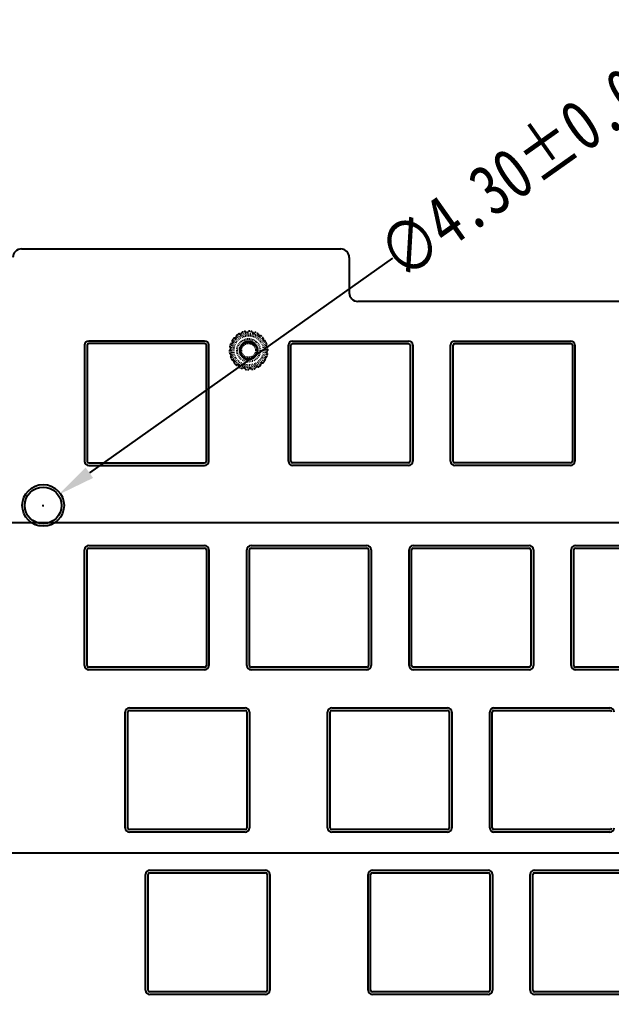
# Model space of a CAD drawing. Header units: inches. Extents: x 1416 to 2607, y 166 to 435.
# Drawn here: x 2238.8 to 2308.3, y 303.6 to 418 of the extents above; entities that cross this region are included whole.
import ezdxf

# ---------------------------------------------------------------- set-up
doc = ezdxf.new("R2010")
doc.units = ezdxf.units.IN
doc.header["$LTSCALE"] = 0.909449
doc.header["$MEASUREMENT"] = 0
doc.header["$PDMODE"] = 3
doc.header["$PDSIZE"] = 0.3125
doc.linetypes.add('HIDDEN', pattern=[0.2, 0.1, -0.1])
doc.linetypes.add('PHANTOM', pattern=[0.8, 0.45, -0.05, 0.1, -0.05, 0.1, -0.05])
doc.layers.get('0').update_dxf_attribs({"linetype": 'CONTINUOUS'})
doc.layers.get('Defpoints').update_dxf_attribs({"linetype": 'CONTINUOUS'})
doc.layers.add('DEFAULT_2', color=8, linetype='HIDDEN')
doc.layers.add('DEFAULT_3', color=7, linetype='PHANTOM')
doc.styles.get("Standard").update_dxf_attribs({"font": 'txt', "width": 0.8})
doc.dimstyles.get("Standard").update_dxf_attribs({"dimtxt": 6, "dimasz": 4.5, "dimexe": 1, "dimexo": 1, "dimgap": 0.09, "dimtad": 0, "dimzin": 1, "dimdsep": 46, "dimtxsty": 'STANDARD', "dimcen": 0.09, "dimclrd": 5, "dimclre": 5, "dimclrt": 1, "dimadec": 0, "dimazin": 0, "dimtp": 0.01, "dimtm": 0.01, "dimtfac": 1, "dimtofl": 0, "dimtmove": 0, "dimatfit": 3, "dimfxl": 1, "dimtolj": 1, "dimtzin": 4, "dimarcsym": 0})

# ---------------------------------------------------------------- blocks, each defined once
blk = doc.blocks.new('*D7')
at = {"layer": 'DEFAULT_3', "color": 3, "linetype": 'ByBlock', "lineweight": -2}
for p, q in [((2161.4, 356.95), (2161.4, 359.95)), ((2555.53, 356.95), (2555.53, 359.95)), ((2161.4, 358.95), (2156.9, 358.95)), ((2551.03, 358.95), (2165.9, 358.95))]:
    blk.add_line(p, q, dxfattribs=at)
at = {"layer": 'DEFAULT_3', "color": 3, "linetype": 'ByBlock'}
for points in [[(2165.9, 359.7), (2165.9, 358.2), (2161.4, 358.95)], [(2551.03, 359.7), (2551.03, 358.2), (2555.53, 358.95)]]:
    blk.add_solid(points, dxfattribs=at)
at = {"layer": 'Defpoints', "color": 0, "linetype": 'ByBlock'}
for p in [(2555.53, 358.95), (2161.4, 355.95), (2555.53, 355.95)]:
    blk.add_point(p, dxfattribs=at)
at = {"layer": 'DEFAULT_3', "color": 3, "linetype": 'ByBlock', "insert": (2138.81, 358.95), "char_height": 6, "attachment_point": 5}
blk.add_mtext('\\A1;394.13%%P0.1', dxfattribs=at)
blk = doc.blocks.new('*D8')
at = {"layer": 'DEFAULT_3', "color": 3, "linetype": 'ByBlock', "lineweight": -2}
for p, q in [((2158.21, 321.95), (2158.21, 319.15)), ((2558.53, 321.95), (2558.53, 319.15)), ((2158.21, 320.15), (2153.71, 320.15)), ((2554.03, 320.15), (2162.71, 320.15))]:
    blk.add_line(p, q, dxfattribs=at)
at = {"layer": 'DEFAULT_3', "color": 3, "linetype": 'ByBlock'}
for points in [[(2162.71, 320.9), (2162.71, 319.4), (2158.21, 320.15)], [(2554.03, 320.9), (2554.03, 319.4), (2558.53, 320.15)]]:
    blk.add_solid(points, dxfattribs=at)
at = {"layer": 'Defpoints', "color": 0, "linetype": 'ByBlock'}
for p in [(2158.21, 322.95), (2558.53, 322.95), (2158.21, 320.15)]:
    blk.add_point(p, dxfattribs=at)
at = {"layer": 'DEFAULT_3', "color": 3, "linetype": 'ByBlock', "insert": (2135.62, 320.15), "char_height": 6, "attachment_point": 5}
blk.add_mtext('\\A1;400.32%%P0.1', dxfattribs=at)
blk = doc.blocks.new('*D28')
at = {"layer": 'DEFAULT_3', "color": 3, "linetype": 'ByBlock', "lineweight": -2}
for p, q in [((2282.6, 389.98), (2246.99, 364.81)), ((2241.47, 360.97), (2241.65, 360.97)), ((2241.56, 360.88), (2241.56, 361.06))]:
    blk.add_line(p, q, dxfattribs=at)
at = {"layer": 'DEFAULT_3', "color": 3, "linetype": 'ByBlock'}
blk.add_solid([(2246.55, 365.42), (2247.42, 364.2), (2243.31, 362.21)], dxfattribs=at)
at = {"layer": 'Defpoints', "color": 0, "linetype": 'ByBlock'}
for p in [(2243.31, 362.21), (2239.8, 359.73)]:
    blk.add_point(p, dxfattribs=at)
at = {"layer": 'DEFAULT_3', "color": 3, "linetype": 'ByBlock', "insert": (2298.02, 400.89), "char_height": 6, "attachment_point": 5, "rotation": 35.2573}
blk.add_mtext('\\A1;∅4.30%%P0.03', dxfattribs=at)

msp = doc.modelspace()

# ---------------------------------------------------------------- linework, layer by layer
at = {"color": 7, "linetype": 'Continuous'}
for p, q in [((2239.002, 391.075), (2276.502, 391.075)), ((2277.502, 390.075), (2277.502, 385.924)), ((2473.532, 384.924), (2278.502, 384.924)), ((2260.522, 380.274), (2246.922, 380.274)), ((2260.522, 379.974), (2246.922, 379.974)), ((2270.853, 380.274), (2284.453, 380.274)), ((2270.853, 379.974), (2284.453, 379.974)), ((2289.903, 380.274), (2303.503, 380.274)), ((2289.903, 379.974), (2303.503, 379.974)), ((2246.422, 379.774), (2246.422, 366.173)), ((2246.722, 379.774), (2246.722, 366.173)), ((2260.722, 366.173), (2260.722, 379.774)), ((2261.022, 366.173), (2261.022, 379.774)), ((2270.353, 366.173), (2270.353, 379.774)), ((2270.653, 366.173), (2270.653, 379.774)), ((2284.653, 379.774), (2284.653, 366.173)), ((2284.953, 379.774), (2284.953, 366.173)), ((2289.403, 366.173), (2289.403, 379.774)), ((2289.703, 366.173), (2289.703, 379.774)), ((2303.703, 379.774), (2303.703, 366.173)), ((2304.003, 379.774), (2304.003, 366.173)), ((2246.922, 365.974), (2260.522, 365.974)), ((2246.922, 365.674), (2260.522, 365.674)), ((2284.453, 365.974), (2270.853, 365.974)), ((2284.453, 365.674), (2270.853, 365.674)), ((2303.503, 365.974), (2289.903, 365.974)), ((2303.503, 365.674), (2289.903, 365.674)), ((2246.922, 356.274), (2260.522, 356.274)), ((2246.922, 355.974), (2260.522, 355.974)), ((2265.972, 356.274), (2279.572, 356.274)), ((2265.972, 355.974), (2279.572, 355.974)), ((2285.022, 356.274), (2298.622, 356.274)), ((2285.022, 355.974), (2298.622, 355.974)), ((2304.072, 356.274), (2317.672, 356.274)), ((2304.072, 355.974), (2317.672, 355.974)), ((2246.422, 342.173), (2246.422, 355.774)), ((2246.722, 342.173), (2246.722, 355.774)), ((2260.722, 355.774), (2260.722, 342.173)), ((2261.022, 355.774), (2261.022, 342.173)), ((2265.472, 342.173), (2265.472, 355.774)), ((2265.772, 342.173), (2265.772, 355.774)), ((2279.772, 355.774), (2279.772, 342.173)), ((2280.072, 355.774), (2280.072, 342.173)), ((2284.522, 342.173), (2284.522, 355.774)), ((2284.822, 342.173), (2284.822, 355.774)), ((2298.822, 355.774), (2298.822, 342.173)), ((2299.122, 355.774), (2299.122, 342.173)), ((2303.572, 342.173), (2303.572, 355.774)), ((2303.872, 342.173), (2303.872, 355.774)), ((2260.522, 341.974), (2246.922, 341.974)), ((2260.522, 341.674), (2246.922, 341.674)), ((2279.572, 341.974), (2265.972, 341.974)), ((2279.572, 341.674), (2265.972, 341.674)), ((2298.622, 341.974), (2285.022, 341.974)), ((2298.622, 341.674), (2285.022, 341.674)), ((2317.672, 341.974), (2304.072, 341.974)), ((2317.672, 341.674), (2304.072, 341.674)), ((2251.187, 323.124), (2251.187, 336.724)), ((2251.487, 323.124), (2251.487, 336.724)), ((2251.687, 337.224), (2265.287, 337.224)), ((2251.687, 336.924), (2265.287, 336.924)), ((2265.487, 336.724), (2265.487, 323.124)), ((2265.787, 336.724), (2265.787, 323.124)), ((2274.952, 323.124), (2274.952, 336.724)), ((2275.252, 323.124), (2275.252, 336.724)), ((2275.452, 337.224), (2289.052, 337.224)), ((2275.452, 336.924), (2289.052, 336.924)), ((2289.252, 336.724), (2289.252, 323.124)), ((2289.552, 336.724), (2289.552, 323.124)), ((2294.002, 323.124), (2294.002, 336.724)), ((2294.302, 323.124), (2294.302, 336.724)), ((2294.502, 337.224), (2308.102, 337.224)), ((2294.502, 336.924), (2308.102, 336.924)), ((2265.287, 322.924), (2251.687, 322.924)), ((2289.052, 322.924), (2275.452, 322.924)), ((2308.102, 322.924), (2294.502, 322.924)), ((2265.287, 322.624), (2251.687, 322.624)), ((2289.052, 322.624), (2275.452, 322.624)), ((2308.102, 322.624), (2294.502, 322.624)), ((2254.072, 318.173), (2267.672, 318.173)), ((2280.217, 318.173), (2293.817, 318.173)), ((2299.267, 318.173), (2312.867, 318.173)), ((2253.572, 304.073), (2253.572, 317.673)), ((2253.872, 304.073), (2253.872, 317.673)), ((2254.072, 317.873), (2267.672, 317.873)), ((2267.872, 317.673), (2267.872, 304.073)), ((2268.172, 317.673), (2268.172, 304.073)), ((2279.717, 304.073), (2279.717, 317.673)), ((2280.017, 304.073), (2280.017, 317.673)), ((2280.217, 317.873), (2293.817, 317.873)), ((2294.017, 317.673), (2294.017, 304.073)), ((2294.317, 317.673), (2294.317, 304.073)), ((2298.767, 304.073), (2298.767, 317.673)), ((2299.067, 304.073), (2299.067, 317.673)), ((2299.267, 317.873), (2312.867, 317.873)), ((2267.672, 303.873), (2254.072, 303.873)), ((2267.672, 303.573), (2254.072, 303.573)), ((2293.817, 303.873), (2280.217, 303.873)), ((2293.817, 303.573), (2280.217, 303.573)), ((2312.867, 303.873), (2299.267, 303.873)), ((2312.867, 303.573), (2299.267, 303.573))]:
    msp.add_line(p, q, dxfattribs=at)
for radius in [2.45, 2.15]:
    msp.add_circle((2241.557, 360.974), radius, dxfattribs=at)
for centre, radius, start, end in [((2239.002, 390.075), 1, 90, 180), ((2276.502, 390.075), 1, 0, 90), ((2278.502, 385.924), 1, 180, 270), ((2246.922, 379.774), 0.5, 90, 180), ((2246.922, 379.774), 0.2, 90, 180), ((2260.522, 379.774), 0.5, 0, 90), ((2260.522, 379.774), 0.2, 0, 90), ((2270.853, 379.774), 0.5, 90.00009, 179.99991), ((2270.853, 379.774), 0.2, 90.00013, 179.99965), ((2284.453, 379.774), 0.5, 0.00009, 89.99991), ((2284.453, 379.774), 0.2, 0, 89.99965), ((2289.903, 379.774), 0.5, 90.00009, 179.99991), ((2289.903, 379.774), 0.2, 90.00013, 179.99965), ((2303.503, 379.774), 0.5, 0.00009, 89.99991), ((2303.503, 379.774), 0.2, 0, 89.99965), ((2246.922, 366.173), 0.5, 180, 270), ((2246.922, 366.173), 0.2, 180, 270), ((2260.522, 366.173), 0.5, 270, 0), ((2260.522, 366.173), 0.2, 270, 0), ((2270.853, 366.173), 0.5, 180.00009, 269.99991), ((2270.853, 366.173), 0.2, 180.00013, 269.99965), ((2284.453, 366.173), 0.5, 270.00009, 359.99991), ((2284.453, 366.173), 0.2, 270.00013, 0), ((2289.903, 366.173), 0.5, 180.00009, 269.99991), ((2289.903, 366.173), 0.2, 180.00013, 269.99965), ((2303.503, 366.173), 0.5, 270.00009, 359.99991), ((2303.503, 366.173), 0.2, 270.00013, 0), ((2246.922, 355.774), 0.5, 90.00009, 179.99991), ((2246.922, 355.774), 0.2, 90.00013, 179.99965), ((2260.522, 355.774), 0.5, 0.00009, 89.99991), ((2260.522, 355.774), 0.2, 0, 89.99965), ((2265.972, 355.774), 0.5, 90.00009, 179.99991), ((2265.972, 355.774), 0.2, 90.00013, 179.99965), ((2279.572, 355.774), 0.5, 0.00009, 89.99991), ((2279.572, 355.774), 0.2, 0, 89.99965), ((2285.022, 355.774), 0.5, 90.00009, 179.99991), ((2285.022, 355.774), 0.2, 90.00013, 179.99965), ((2298.622, 355.774), 0.5, 0.00009, 89.99991), ((2298.622, 355.774), 0.2, 0, 89.99965), ((2304.072, 355.774), 0.5, 90.00009, 179.99991), ((2304.072, 355.774), 0.2, 90.00013, 179.99965), ((2246.922, 342.173), 0.5, 180.00009, 269.99991), ((2246.922, 342.173), 0.2, 180.00013, 269.99965), ((2260.522, 342.173), 0.5, 270.00009, 359.99991), ((2260.522, 342.173), 0.2, 270.00013, 0), ((2265.972, 342.173), 0.5, 180.00009, 269.99991), ((2265.972, 342.173), 0.2, 180.00013, 269.99965), ((2279.572, 342.173), 0.5, 270.00009, 359.99991), ((2279.572, 342.173), 0.2, 270.00013, 0), ((2285.022, 342.173), 0.5, 180.00009, 269.99991), ((2285.022, 342.173), 0.2, 180.00013, 269.99965), ((2298.622, 342.173), 0.5, 270.00009, 359.99991), ((2298.622, 342.173), 0.2, 270.00013, 0), ((2304.072, 342.173), 0.5, 180.00009, 269.99991), ((2304.072, 342.173), 0.2, 180.00013, 269.99965), ((2251.687, 336.724), 0.5, 90.00009, 179.99991), ((2251.687, 336.724), 0.2, 90.00013, 179.99965), ((2265.287, 336.724), 0.5, 0.00009, 89.99991), ((2265.287, 336.724), 0.2, 0, 89.99965), ((2275.452, 336.724), 0.5, 90.00009, 179.99991), ((2275.452, 336.724), 0.2, 90.00013, 179.99965), ((2289.052, 336.724), 0.5, 0.00009, 89.99991), ((2289.052, 336.724), 0.2, 0, 89.99965), ((2294.502, 336.724), 0.5, 90.00009, 179.99991), ((2294.502, 336.724), 0.2, 90.00013, 179.99965), ((2308.102, 336.724), 0.5, 0.00009, 89.99991), ((2308.102, 336.724), 0.2, 0, 89.99965), ((2251.687, 323.124), 0.5, 180.00009, 269.99991), ((2251.687, 323.124), 0.2, 180.00013, 269.99965), ((2265.287, 323.124), 0.5, 270.00009, 359.99991), ((2265.287, 323.124), 0.2, 270.00013, 0), ((2275.452, 323.124), 0.5, 180.00009, 269.99991), ((2275.452, 323.124), 0.2, 180.00013, 269.99965), ((2289.052, 323.124), 0.5, 270.00009, 359.99991), ((2289.052, 323.124), 0.2, 270.00013, 0), ((2294.502, 323.124), 0.5, 180.00009, 269.99991), ((2294.502, 323.124), 0.2, 180.00013, 269.99965), ((2308.102, 323.124), 0.5, 270.00009, 359.99991), ((2308.102, 323.124), 0.2, 270.00013, 0), ((2254.072, 317.673), 0.5, 90.00009, 179.99991), ((2267.672, 317.673), 0.5, 0.00009, 89.99991), ((2280.217, 317.673), 0.5, 90.00009, 179.99991), ((2293.817, 317.673), 0.5, 0.00009, 89.99991), ((2299.267, 317.673), 0.5, 90.00009, 179.99991), ((2254.072, 317.673), 0.2, 90.00013, 179.99965), ((2267.672, 317.673), 0.2, 0, 89.99965), ((2280.217, 317.673), 0.2, 90.00013, 179.99965), ((2293.817, 317.673), 0.2, 0, 89.99965), ((2299.267, 317.673), 0.2, 90.00013, 179.99965), ((2254.072, 304.073), 0.5, 180.00009, 269.99991), ((2254.072, 304.073), 0.2, 180.00013, 269.99965), ((2267.672, 304.073), 0.5, 270.00009, 359.99991), ((2267.672, 304.073), 0.2, 270.00013, 0), ((2280.217, 304.073), 0.5, 180.00009, 269.99991), ((2280.217, 304.073), 0.2, 180.00013, 269.99965), ((2293.817, 304.073), 0.5, 270.00009, 359.99991), ((2293.817, 304.073), 0.2, 270.00013, 0), ((2299.267, 304.073), 0.5, 180.00009, 269.99991), ((2299.267, 304.073), 0.2, 180.00013, 269.99965)]:
    msp.add_arc(centre, radius, start, end, dxfattribs=at)
at = {"layer": 'DEFAULT_2', "color": 8, "linetype": 'HIDDEN'}
for p, q in [((2264.607, 381.107), (2264.729, 381.064)), ((2264.856, 381.123), (2264.902, 381.244)), ((2265.333, 381.36), (2265.434, 381.278)), ((2265.573, 381.29), (2265.658, 381.388)), ((2266.102, 381.349), (2266.169, 381.238)), ((2266.304, 381.201), (2266.417, 381.265)), ((2266.822, 381.076), (2266.846, 380.949)), ((2263.617, 379.959), (2263.739, 380.005)), ((2263.798, 380.132), (2263.755, 380.255)), ((2264.141, 380.622), (2264.011, 380.62)), ((2264.241, 380.851), (2264.24, 380.721)), ((2265.688, 380.023), (2265.688, 380.221)), ((2266.96, 380.869), (2267.088, 380.89)), ((2267.404, 380.574), (2267.383, 380.446)), ((2267.463, 380.331), (2267.591, 380.307)), ((2263.473, 379.204), (2263.572, 379.289)), ((2263.584, 379.428), (2263.502, 379.528)), ((2267.779, 379.902), (2267.716, 379.789)), ((2267.752, 379.654), (2267.864, 379.588)), ((2267.792, 378.919), (2267.874, 378.819)), ((2267.903, 379.143), (2267.804, 379.058)), ((2263.624, 378.693), (2263.512, 378.759)), ((2263.596, 378.445), (2263.66, 378.558)), ((2263.913, 378.016), (2263.785, 378.04)), ((2263.972, 377.773), (2263.993, 377.901)), ((2265.002, 378.382), (2265.131, 378.531)), ((2266.19, 378.254), (2266.095, 378.427)), ((2267.235, 377.725), (2267.365, 377.727)), ((2267.578, 378.215), (2267.621, 378.092)), ((2267.759, 378.388), (2267.637, 378.342)), ((2264.416, 377.478), (2264.288, 377.457)), ((2264.554, 377.271), (2264.53, 377.398)), ((2265.072, 377.146), (2264.959, 377.082)), ((2265.273, 376.998), (2265.207, 377.109)), ((2265.803, 377.057), (2265.718, 376.959)), ((2266.043, 376.987), (2265.942, 377.069)), ((2266.52, 377.224), (2266.474, 377.103)), ((2266.769, 377.24), (2266.646, 377.283)), ((2267.135, 377.496), (2267.136, 377.626))]:
    msp.add_line(p, q, dxfattribs=at)
for radius in [2, 1.75, 1.35, 0.85]:
    msp.add_circle((2265.688, 379.174), radius, dxfattribs=at)
for centre, radius, start, end in [((2265.688, 379.174), 2.25, 121.21228, 128.78772), ((2264.574, 381.012), 0.1, 70.68927, 121.21228), ((2264.763, 381.158), 0.1, 250.68927, 339.31073), ((2264.995, 381.209), 0.1, 108.78772, 159.31073), ((2265.688, 379.174), 2.25, 101.21228, 108.78772), ((2265.27, 381.282), 0.1, 50.68927, 101.21228), ((2265.497, 381.355), 0.1, 230.68927, 319.31073), ((2265.733, 381.323), 0.1, 88.78772, 139.31073), ((2265.688, 379.174), 2.25, 81.21228, 88.78772), ((2266.016, 381.298), 0.1, 30.68927, 81.21228), ((2266.255, 381.289), 0.1, 210.68927, 299.31073), ((2266.466, 381.178), 0.1, 68.78772, 119.31073), ((2265.688, 379.174), 2.25, 61.21228, 68.78772), ((2266.723, 381.058), 0.1, 10.68927, 61.21228), ((2263.652, 379.866), 0.1, 110.68927, 161.21228), ((2263.703, 380.099), 0.1, 290.68927, 19.31073), ((2263.849, 380.288), 0.1, 148.78772, 199.31073), ((2265.688, 379.174), 2.25, 141.21228, 148.78772), ((2264.012, 380.52), 0.1, 90.68927, 141.21228), ((2264.14, 380.722), 0.1, 270.68927, 359.31073), ((2264.341, 380.849), 0.1, 128.78772, 179.31073), ((2266.944, 380.967), 0.1, 190.68927, 279.31073), ((2267.104, 380.791), 0.1, 48.78772, 99.31073), ((2265.688, 379.174), 2.25, 41.21228, 48.78772), ((2267.305, 380.59), 0.1, 350.68927, 41.21228), ((2267.482, 380.429), 0.1, 170.68927, 259.31073), ((2267.572, 380.209), 0.1, 28.78772, 79.31073), ((2265.688, 379.174), 2.25, 21.21228, 28.78772), ((2267.692, 379.951), 0.1, 330.68927, 21.21228), ((2263.538, 379.128), 0.1, 130.68927, 181.21228), ((2265.688, 379.174), 2.25, 181.21228, 188.78772), ((2263.563, 378.845), 0.1, 188.78772, 239.31073), ((2263.579, 379.592), 0.1, 168.78772, 219.31073), ((2265.688, 379.174), 2.25, 161.21228, 168.78772), ((2263.507, 379.364), 0.1, 310.68927, 39.31073), ((2265.9, 379.026), 0.825, 53.61017, 58.46732), ((2267.803, 379.74), 0.1, 150.68927, 239.31073), ((2267.869, 378.983), 0.1, 130.68927, 219.31073), ((2267.813, 379.502), 0.1, 8.78772, 59.31073), ((2267.797, 378.755), 0.1, 348.78772, 39.31073), ((2267.837, 379.219), 0.1, 310.68927, 1.21228), ((2265.688, 379.174), 2.25, 1.21228, 8.78772), ((2263.684, 378.396), 0.1, 150.68927, 201.21228), ((2265.688, 379.174), 2.25, 201.21228, 208.78772), ((2263.573, 378.607), 0.1, 330.68927, 59.31073), ((2263.804, 378.138), 0.1, 208.78772, 259.31073), ((2263.894, 377.918), 0.1, 350.68927, 79.31073), ((2264.071, 377.757), 0.1, 170.68927, 221.21228), ((2265.688, 379.174), 2.25, 221.21228, 228.78772), ((2267.236, 377.625), 0.1, 90.68927, 179.31073), ((2267.364, 377.827), 0.1, 270.68927, 321.21228), ((2265.688, 379.174), 2.25, 321.21228, 328.78772), ((2267.673, 378.248), 0.1, 110.68927, 199.31073), ((2267.527, 378.059), 0.1, 328.78772, 19.31073), ((2267.723, 378.481), 0.1, 290.68927, 341.21228), ((2265.688, 379.174), 2.25, 341.21228, 348.78772), ((2264.271, 377.556), 0.1, 228.78772, 279.31073), ((2264.432, 377.38), 0.1, 10.68927, 99.31073), ((2264.653, 377.289), 0.1, 190.68927, 241.21228), ((2265.688, 379.174), 2.25, 241.21228, 248.78772), ((2264.91, 377.169), 0.1, 248.78772, 299.31073), ((2265.121, 377.058), 0.1, 30.68927, 119.31073), ((2265.359, 377.049), 0.1, 210.68927, 261.21228), ((2265.688, 379.174), 2.25, 261.21228, 268.78772), ((2265.642, 377.024), 0.1, 268.78772, 319.31073), ((2265.879, 376.992), 0.1, 50.68927, 139.31073), ((2266.106, 377.065), 0.1, 230.68927, 281.21228), ((2265.688, 379.174), 2.25, 281.21228, 288.78772), ((2266.38, 377.138), 0.1, 288.78772, 339.31073), ((2266.613, 377.189), 0.1, 70.68927, 159.31073), ((2266.802, 377.335), 0.1, 250.68927, 301.21228), ((2265.688, 379.174), 2.25, 301.21228, 308.78772), ((2267.035, 377.498), 0.1, 308.78772, 359.31073)]:
    msp.add_arc(centre, radius, start, end, dxfattribs=at)
for points, knots in [([(2265.688, 380.221), (2265.689, 380.221), (2265.69, 380.221), (2265.692, 380.221), (2265.695, 380.221), (2265.698, 380.221), (2265.701, 380.221), (2265.707, 380.221), (2265.715, 380.221), (2265.724, 380.22), (2265.733, 380.22), (2265.745, 380.219), (2265.76, 380.219), (2265.778, 380.217), (2265.802, 380.215), (2265.832, 380.211), (2265.867, 380.206), (2265.915, 380.197), (2265.973, 380.182), (2266.042, 380.16), (2266.109, 380.133), (2266.174, 380.102), (2266.258, 380.055), (2266.356, 379.985), (2266.461, 379.885), (2266.551, 379.772), (2266.65, 379.607), (2266.73, 379.377), (2266.745, 379.086), (2266.682, 378.802), (2266.543, 378.546), (2266.34, 378.336), (2266.087, 378.191), (2265.805, 378.119), (2265.514, 378.127), (2265.282, 378.2), (2265.113, 378.293), (2264.96, 378.41), (2264.832, 378.557), (2264.738, 378.725), (2264.685, 378.859), (2264.652, 379), (2264.638, 379.144), (2264.643, 379.289), (2264.669, 379.431), (2264.714, 379.568), (2264.778, 379.698), (2264.858, 379.819), (2264.955, 379.926), (2265.065, 380.02), (2265.187, 380.097), (2265.319, 380.158), (2265.504, 380.212), (2265.698, 380.228), (2265.889, 380.205), (2266.075, 380.155), (2266.249, 380.067), (2266.399, 379.947), (2266.532, 379.807), (2266.659, 379.6), (2266.739, 379.32), (2266.738, 379.029), (2266.66, 378.748), (2266.507, 378.5), (2266.293, 378.302), (2266.033, 378.171), (2265.747, 378.114), (2265.457, 378.139), (2265.184, 378.24), (2264.949, 378.413), (2264.799, 378.604), (2264.715, 378.777), (2264.655, 378.96), (2264.633, 379.154), (2264.651, 379.346), (2264.696, 379.533), (2264.779, 379.709), (2264.895, 379.863), (2264.997, 379.965), (2265.113, 380.053), (2265.239, 380.123), (2265.373, 380.176), (2265.514, 380.21), (2265.658, 380.224), (2265.803, 380.218), (2265.945, 380.193), (2266.082, 380.147), (2266.212, 380.084), (2266.332, 380.003), (2266.441, 379.907), (2266.565, 379.76), (2266.658, 379.589), (2266.713, 379.404), (2266.742, 379.214), (2266.729, 378.971), (2266.635, 378.695), (2266.469, 378.456), (2266.245, 378.27), (2265.978, 378.153), (2265.689, 378.112), (2265.401, 378.153), (2265.133, 378.269), (2264.909, 378.454), (2264.742, 378.693), (2264.647, 378.969), (2264.63, 379.26), (2264.673, 379.45), (2264.707, 379.54)], [0, 0, 0, 0, 0.0001196, 0.0002409, 0.0003634, 0.0004858, 0.0007304, 0.000975, 0.0014644, 0.0019538, 0.0024431, 0.0029325, 0.0039112, 0.00489, 0.0058687, 0.0078261, 0.0097835, 0.0117408, 0.015655, 0.0195692, 0.0234834, 0.0273977, 0.0313119, 0.0391358, 0.0469595, 0.0547833, 0.0626074, 0.078218, 0.0938289, 0.1094398, 0.1250504, 0.1406616, 0.1562718, 0.1718833, 0.1874931, 0.2031048, 0.2109284, 0.2187523, 0.2343641, 0.2421878, 0.2500116, 0.2578357, 0.2656597, 0.2734834, 0.2813072, 0.2891313, 0.2969553, 0.3047791, 0.3126028, 0.3204268, 0.3282509, 0.3360747, 0.3438984, 0.3595103, 0.3673341, 0.3751578, 0.3907695, 0.3985935, 0.4064171, 0.4220287, 0.4376387, 0.4532501, 0.4688604, 0.4844715, 0.5000823, 0.515693, 0.5313041, 0.5469145, 0.5625258, 0.5781358, 0.5937474, 0.6015711, 0.609395, 0.6250068, 0.6328304, 0.6406543, 0.6562661, 0.6640898, 0.6719136, 0.6797377, 0.6875617, 0.6953854, 0.7032092, 0.7110333, 0.7188573, 0.7266811, 0.7345048, 0.7423288, 0.7501529, 0.7579768, 0.7658004, 0.7814122, 0.7892361, 0.7970598, 0.8126714, 0.8282813, 0.8438927, 0.8595029, 0.8751142, 0.8907247, 0.9063356, 0.9219466, 0.9375571, 0.9531683, 0.9687786, 0.9843901, 1, 1, 1, 1]), ([(2265.002, 378.382), (2265.074, 378.319), (2265.238, 378.213), (2265.516, 378.127), (2265.807, 378.119), (2266.089, 378.192), (2266.342, 378.338), (2266.544, 378.547), (2266.683, 378.804), (2266.745, 379.088), (2266.729, 379.379), (2266.633, 379.654), (2266.467, 379.894), (2266.241, 380.078), (2266.019, 380.176), (2265.83, 380.215), (2265.638, 380.227), (2265.445, 380.2), (2265.264, 380.135), (2265.136, 380.067), (2265.018, 379.983), (2264.913, 379.884), (2264.823, 379.771), (2264.749, 379.646), (2264.694, 379.513), (2264.656, 379.373), (2264.638, 379.229), (2264.641, 379.085), (2264.663, 378.942), (2264.705, 378.803), (2264.765, 378.671), (2264.868, 378.509), (2265.005, 378.37), (2265.164, 378.262), (2265.337, 378.178), (2265.527, 378.131), (2265.719, 378.123), (2265.911, 378.142), (2266.142, 378.215), (2266.386, 378.375), (2266.577, 378.595), (2266.701, 378.859), (2266.748, 379.146), (2266.716, 379.436), (2266.605, 379.705), (2266.427, 379.936), (2266.191, 380.107), (2265.918, 380.209), (2265.628, 380.232), (2265.389, 380.186), (2265.212, 380.11), (2265.047, 380.011), (2264.903, 379.879), (2264.792, 379.722), (2264.703, 379.551), (2264.65, 379.364), (2264.637, 379.172), (2264.647, 379.027), (2264.677, 378.886), (2264.726, 378.75), (2264.793, 378.622), (2264.878, 378.504), (2264.978, 378.399), (2265.091, 378.309), (2265.215, 378.235), (2265.348, 378.179), (2265.488, 378.142), (2265.632, 378.124), (2265.776, 378.126), (2265.967, 378.156), (2266.149, 378.225), (2266.312, 378.328), (2266.458, 378.452), (2266.607, 378.645), (2266.717, 378.915), (2266.748, 379.204), (2266.7, 379.492), (2266.575, 379.755), (2266.384, 379.975), (2266.139, 380.133), (2265.861, 380.221), (2265.57, 380.227), (2265.287, 380.156), (2265.035, 380.009), (2264.832, 379.801), (2264.74, 379.629), (2264.707, 379.54)], [0, 0, 0, 0, 0.0156071, 0.0312233, 0.0468348, 0.0624501, 0.0780626, 0.0936765, 0.1092904, 0.1249029, 0.1405181, 0.1561292, 0.1717457, 0.1873555, 0.202973, 0.2107948, 0.2186197, 0.234238, 0.24206, 0.2498842, 0.2577122, 0.2655392, 0.2733616, 0.281185, 0.2890127, 0.2968402, 0.3046633, 0.312486, 0.3203132, 0.3281411, 0.3359649, 0.3437871, 0.3594057, 0.3672302, 0.3750521, 0.39067, 0.3984953, 0.4063171, 0.4219341, 0.4375446, 0.4531604, 0.4687722, 0.4843868, 0.5, 0.5156132, 0.5312278, 0.5468396, 0.5624554, 0.5780659, 0.5936829, 0.6015047, 0.60933, 0.6249479, 0.6327698, 0.6405943, 0.6562129, 0.6640351, 0.6718589, 0.6796868, 0.687514, 0.6953367, 0.7031598, 0.7109873, 0.718815, 0.7266384, 0.7344608, 0.7422878, 0.7501158, 0.75794, 0.765762, 0.7813803, 0.7892052, 0.797027, 0.8126445, 0.8282543, 0.8438708, 0.8594819, 0.8750971, 0.8907096, 0.9063235, 0.9219374, 0.9375499, 0.9531652, 0.9687767, 0.9843929, 1, 1, 1, 1]), ([(2266.19, 378.254), (2266.274, 378.3), (2266.431, 378.416), (2266.608, 378.647), (2266.718, 378.917), (2266.748, 379.207), (2266.7, 379.494), (2266.574, 379.757), (2266.382, 379.976), (2266.137, 380.134), (2265.859, 380.221), (2265.567, 380.227), (2265.285, 380.155), (2265.034, 380.008), (2264.864, 379.833), (2264.762, 379.67), (2264.683, 379.495), (2264.641, 379.304), (2264.639, 379.112), (2264.657, 378.968), (2264.695, 378.829), (2264.752, 378.696), (2264.826, 378.572), (2264.917, 378.459), (2265.023, 378.36), (2265.141, 378.276), (2265.269, 378.21), (2265.406, 378.161), (2265.547, 378.132), (2265.692, 378.123), (2265.836, 378.133), (2266.024, 378.173), (2266.202, 378.252), (2266.359, 378.365), (2266.498, 378.497), (2266.608, 378.658), (2266.683, 378.836), (2266.732, 379.022), (2266.745, 379.265), (2266.681, 379.549), (2266.54, 379.804), (2266.337, 380.013), (2266.084, 380.157), (2265.801, 380.229), (2265.51, 380.219), (2265.232, 380.132), (2264.989, 379.971), (2264.798, 379.751), (2264.675, 379.487), (2264.635, 379.247), (2264.644, 379.055), (2264.679, 378.865), (2264.753, 378.685), (2264.861, 378.525), (2264.99, 378.383), (2265.147, 378.267), (2265.322, 378.188), (2265.461, 378.147), (2265.604, 378.126), (2265.749, 378.124), (2265.893, 378.143), (2266.032, 378.181), (2266.165, 378.238), (2266.289, 378.312), (2266.402, 378.402), (2266.501, 378.508), (2266.585, 378.626), (2266.651, 378.754), (2266.7, 378.891), (2266.739, 379.079), (2266.738, 379.274), (2266.698, 379.463), (2266.633, 379.644), (2266.505, 379.85), (2266.29, 380.047), (2266.029, 380.177), (2265.743, 380.233), (2265.453, 380.208), (2265.18, 380.105), (2264.946, 379.931), (2264.767, 379.702), (2264.677, 379.476), (2264.643, 379.286), (2264.637, 379.142), (2264.652, 378.998), (2264.68, 378.88), (2264.713, 378.79), (2264.741, 378.724), (2264.774, 378.659), (2264.806, 378.608), (2264.833, 378.568), (2264.854, 378.539), (2264.876, 378.511), (2264.9, 378.483), (2264.92, 378.461), (2264.936, 378.444), (2264.949, 378.431), (2264.96, 378.42), (2264.969, 378.412), (2264.975, 378.406), (2264.982, 378.4), (2264.987, 378.395), (2264.992, 378.391), (2264.996, 378.388), (2264.998, 378.385), (2265.002, 378.383), (2265.002, 378.382)], [0, 0, 0, 0, 0.0156101, 0.0312218, 0.0468322, 0.0624437, 0.0780544, 0.0936655, 0.1092767, 0.1248874, 0.1404988, 0.1561093, 0.1717209, 0.187331, 0.2029429, 0.2107666, 0.2185906, 0.2342026, 0.2420264, 0.2498504, 0.2576746, 0.2654987, 0.2733225, 0.2811464, 0.2889705, 0.2967947, 0.3046186, 0.3124424, 0.3202665, 0.3280907, 0.3359146, 0.3437384, 0.3593505, 0.3671745, 0.3749982, 0.3906102, 0.3984342, 0.406258, 0.4218698, 0.43748, 0.4530916, 0.4687021, 0.4843134, 0.4999244, 0.5155353, 0.5311466, 0.5467572, 0.5623687, 0.577979, 0.5935908, 0.6014145, 0.6092385, 0.6248505, 0.6326742, 0.6404983, 0.6561103, 0.6639341, 0.671758, 0.6795822, 0.6874063, 0.6952302, 0.703054, 0.7108782, 0.7187023, 0.7265262, 0.7343501, 0.7421742, 0.7499983, 0.7578223, 0.7656461, 0.7812581, 0.7890821, 0.7969059, 0.8125177, 0.8281278, 0.8437395, 0.8593499, 0.8749613, 0.8905721, 0.9061832, 0.9217943, 0.9374051, 0.9452292, 0.9530532, 0.9608765, 0.9686993, 0.9726127, 0.9765261, 0.9804394, 0.9843525, 0.9863094, 0.9882662, 0.9902231, 0.9921799, 0.9941367, 0.9951152, 0.9960936, 0.997072, 0.9975612, 0.9980504, 0.9985398, 0.999029, 0.9992735, 0.999518, 0.9997628, 1, 1, 1, 1]), ([(2266.389, 379.69), (2266.338, 379.766), (2266.243, 379.868), (2266.091, 379.97), (2265.966, 380.028), (2265.834, 380.066), (2265.697, 380.083), (2265.559, 380.081), (2265.424, 380.056), (2265.293, 380.012), (2265.171, 379.95), (2265.059, 379.87), (2264.96, 379.774), (2264.876, 379.665), (2264.808, 379.546), (2264.758, 379.417), (2264.728, 379.283), (2264.717, 379.146), (2264.725, 379.008), (2264.752, 378.873), (2264.813, 378.701), (2264.935, 378.504), (2265.104, 378.346), (2265.262, 378.253), (2265.389, 378.199), (2265.521, 378.162), (2265.658, 378.144), (2265.772, 378.144), (2265.863, 378.153), (2265.931, 378.165), (2265.987, 378.178), (2266.031, 378.19), (2266.063, 378.201), (2266.09, 378.211), (2266.112, 378.219), (2266.128, 378.226), (2266.143, 378.232), (2266.159, 378.24), (2266.175, 378.246), (2266.184, 378.253), (2266.19, 378.254)], [0, 0, 0, 0, 0.0623129, 0.0935638, 0.1248154, 0.1560699, 0.1873257, 0.2185815, 0.249838, 0.2810971, 0.3123574, 0.3436177, 0.3748787, 0.406142, 0.4374065, 0.4686711, 0.499936, 0.531203, 0.5624714, 0.5937398, 0.625008, 0.6874029, 0.7497976, 0.7810708, 0.8123456, 0.8436194, 0.8748901, 0.9061587, 0.9218016, 0.9374445, 0.9530874, 0.9609096, 0.9687322, 0.9765554, 0.9804669, 0.9843776, 0.9882876, 0.9921997, 0.9961098, 1, 1, 1, 1]), ([(2265.714, 380.023), (2265.779, 380.023), (2265.909, 380.007), (2266.093, 379.941), (2266.258, 379.835), (2266.349, 379.741), (2266.389, 379.69)], [0, 0, 0, 0, 0.2500124, 0.4999879, 0.7499808, 1, 1, 1, 1])]:
    msp.add_open_spline(points, degree=3, knots=knots, dxfattribs=at)

# ---------------------------------------------------------------- dimensions: what is measured, and where the dimension line sits
at = {"layer": 'DEFAULT_3', "linetype": 'ByBlock'}
dim = msp.add_diameter_dim_2p(p1=(2239.801, 359.732), p2=(2243.313, 362.215), text='<>%%P0.03', dimstyle='STANDARD', override={"dimclrd": 3, "dimclre": 3, "dimclrt": 3, "dimtfillclr": 256}, dxfattribs=at)
dim.commit()
dim.dimension.update_dxf_attribs({"geometry": '*D28', "text_midpoint": (2298.021, 400.889), "dimtype": 163})
for base, p1, p2, picture, middle in [((2555.532, 358.947), (2161.402, 355.945), (2555.532, 355.945), '*D7', (2138.812, 358.947)), ((2158.212, 320.152), (2558.532, 322.945), (2158.212, 322.945), '*D8', (2135.622, 320.152))]:
    dim = msp.add_linear_dim(base=base, p1=p1, p2=p2, text='<>%%P0.1', dimstyle='STANDARD', override={"dimclrd": 3, "dimclre": 3, "dimclrt": 3, "dimtfillclr": 256}, dxfattribs=at)
    dim.commit()
    dim.dimension.update_dxf_attribs({"geometry": picture, "text_midpoint": middle, "dimtype": 160})

doc.saveas('drawing.dxf')
